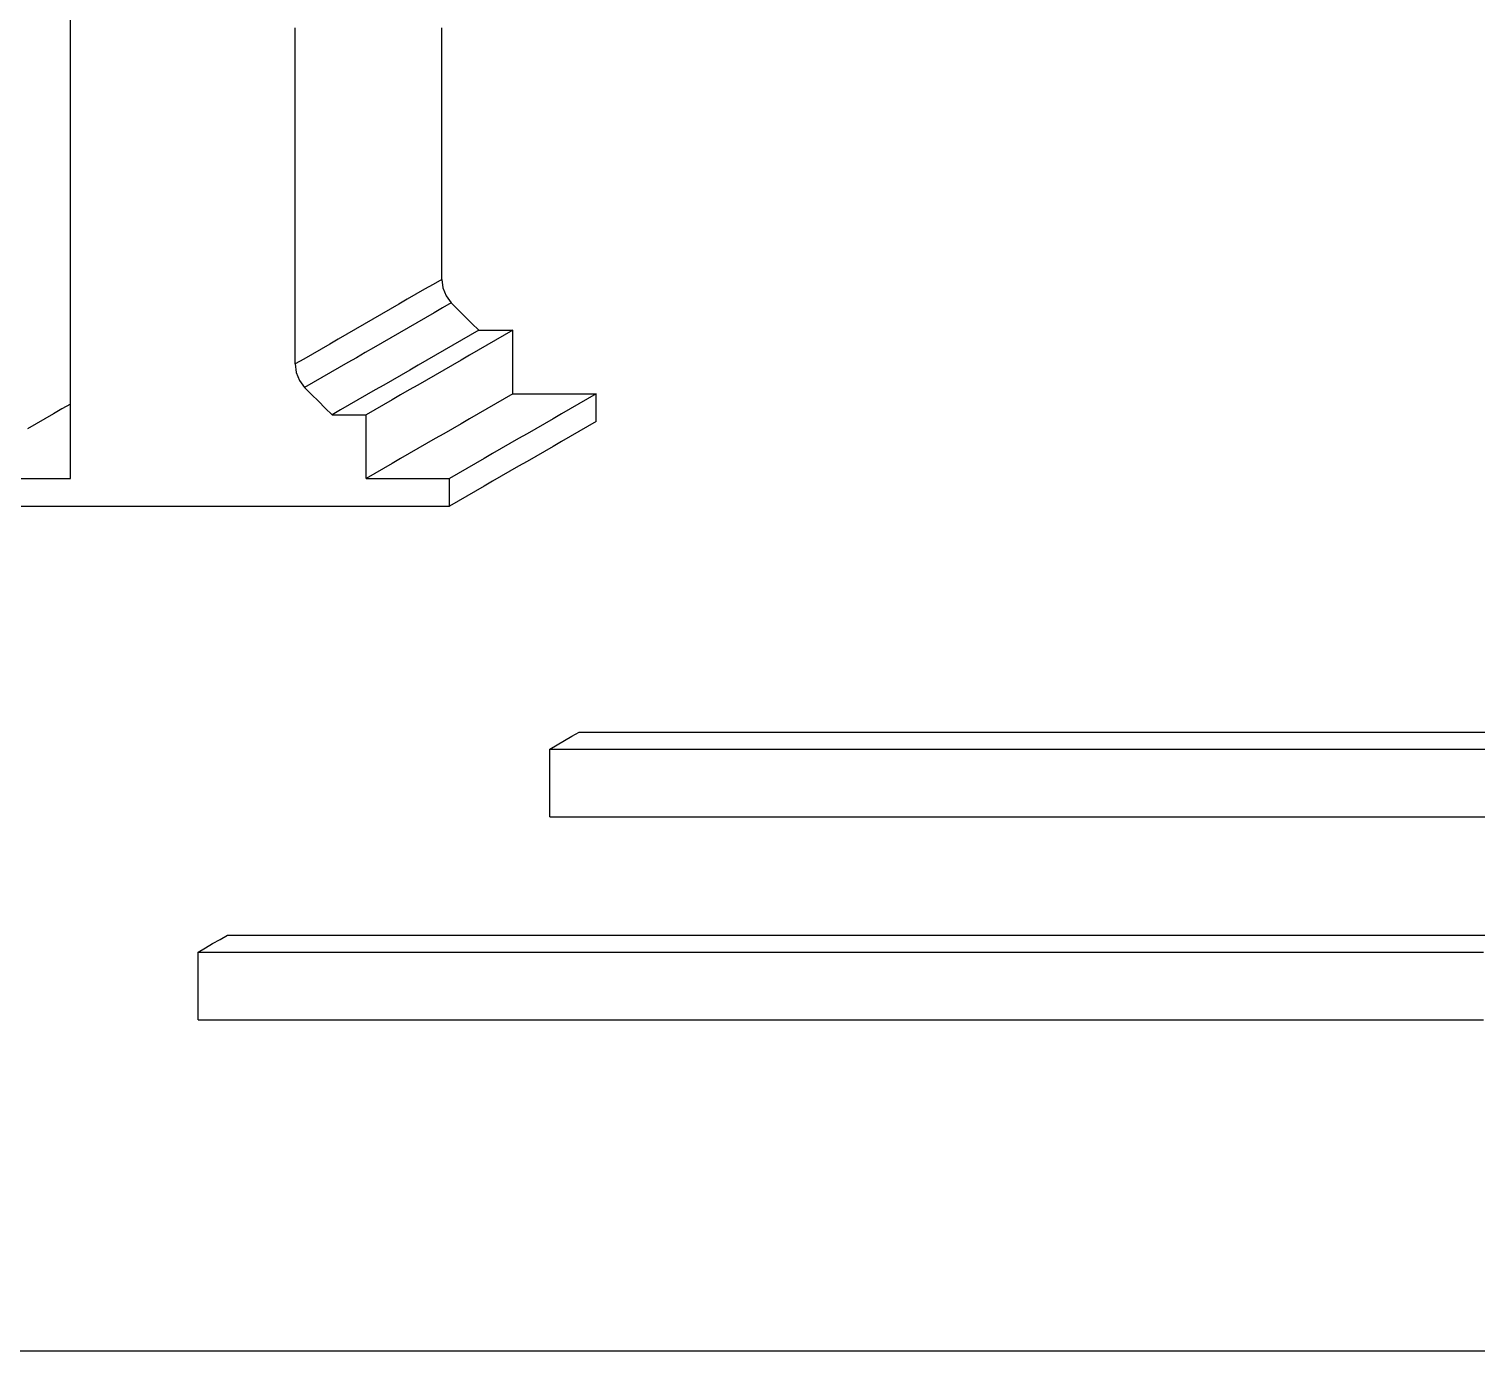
# Model space of a CAD drawing. Header units: millimetres. Extents: x 10 to 287, y 10 to 410.
# Drawn here: x 122.3 to 204.7, y 144 to 219.3 of the extents above; entities that cross this region are included whole.
import ezdxf

# ---------------------------------------------------------------- set-up
doc = ezdxf.new("R2010")
doc.units = ezdxf.units.MM
doc.header["$MEASUREMENT"] = 0
doc.layers.add('DIBUJO', color=7, linetype='Continuous')

msp = doc.modelspace()

# ---------------------------------------------------------------- linework, layer by layer
at = {"layer": 'DIBUJO'}
for p, q in [((124.701, 219.202), (124.701, 220.027)), ((124.701, 218.382), (124.701, 219.202)), ((137.484, 218.698), (137.484, 219.333)), ((145.827, 218.701), (145.827, 219.326)), ((124.701, 217.557), (124.701, 218.382)), ((137.484, 218.058), (137.484, 218.698)), ((145.827, 218.081), (145.827, 218.701)), ((124.701, 216.732), (124.701, 217.557)), ((137.484, 217.422), (137.484, 218.058)), ((137.484, 216.782), (137.484, 217.422)), ((145.827, 217.457), (145.827, 218.081)), ((145.827, 216.832), (145.827, 217.457)), ((124.701, 215.911), (124.701, 216.732)), ((137.484, 216.146), (137.484, 216.782)), ((145.827, 216.212), (145.827, 216.832)), ((124.701, 215.087), (124.701, 215.911)), ((137.484, 215.507), (137.484, 216.146)), ((145.827, 215.588), (145.827, 216.212)), ((124.701, 214.262), (124.701, 215.087)), ((137.484, 214.867), (137.484, 215.507)), ((145.827, 214.967), (145.827, 215.588)), ((145.827, 214.343), (145.827, 214.967)), ((124.701, 213.437), (124.701, 214.262)), ((137.484, 214.231), (137.484, 214.867)), ((137.484, 213.591), (137.484, 214.231)), ((145.827, 213.722), (145.827, 214.343)), ((124.701, 212.616), (124.701, 213.437)), ((137.484, 212.956), (137.484, 213.591)), ((145.827, 213.098), (145.827, 213.722)), ((124.701, 211.792), (124.701, 212.616)), ((137.484, 212.316), (137.484, 212.956)), ((145.827, 212.478), (145.827, 213.098)), ((145.827, 211.853), (145.827, 212.478)), ((124.701, 210.967), (124.701, 211.792)), ((137.484, 211.676), (137.484, 212.316)), ((137.484, 211.04), (137.484, 211.676)), ((145.827, 211.233), (145.827, 211.853)), ((124.701, 210.146), (124.701, 210.967)), ((137.484, 210.401), (137.484, 211.04)), ((145.827, 210.609), (145.827, 211.233)), ((124.701, 209.322), (124.701, 210.146)), ((137.484, 209.765), (137.484, 210.401)), ((145.827, 209.988), (145.827, 210.609)), ((124.701, 208.497), (124.701, 209.322)), ((137.484, 209.125), (137.484, 209.765)), ((145.827, 209.364), (145.827, 209.988)), ((145.827, 208.743), (145.827, 209.364)), ((124.701, 207.672), (124.701, 208.497)), ((137.484, 208.485), (137.484, 209.125)), ((137.484, 207.849), (137.484, 208.485)), ((145.827, 208.119), (145.827, 208.743)), ((124.701, 206.851), (124.701, 207.672)), ((137.484, 207.21), (137.484, 207.849)), ((145.827, 207.499), (145.827, 208.119)), ((124.701, 206.027), (124.701, 206.851)), ((137.484, 206.574), (137.484, 207.21)), ((145.827, 206.874), (145.827, 207.499)), ((145.827, 206.254), (145.827, 206.874)), ((124.701, 205.202), (124.701, 206.027)), ((137.484, 205.934), (137.484, 206.574)), ((137.484, 205.298), (137.484, 205.934)), ((145.827, 205.63), (145.827, 206.254)), ((124.701, 204.381), (124.701, 205.202)), ((137.484, 204.659), (137.484, 205.298)), ((145.827, 205.009), (145.827, 205.63)), ((124.701, 203.556), (124.701, 204.381)), ((137.484, 204.019), (137.484, 204.659)), ((144.845, 204.443), (144.355, 204.158)), ((145.334, 204.724), (144.845, 204.443)), ((145.827, 205.009), (145.334, 204.724)), ((145.827, 205.009), (145.881, 204.52)), ((145.881, 204.52), (146.066, 204.061)), ((124.701, 202.732), (124.701, 203.556)), ((137.484, 203.383), (137.484, 204.019)), ((143.373, 203.591), (142.883, 203.31)), ((143.862, 203.876), (143.373, 203.591)), ((144.355, 204.158), (143.862, 203.876)), ((146.367, 203.668), (145.874, 203.387)), ((146.066, 204.061), (146.367, 203.668)), ((146.367, 203.668), (146.756, 203.279)), ((124.701, 201.911), (124.701, 202.732)), ((137.484, 202.743), (137.484, 203.383)), ((137.484, 202.107), (137.484, 202.743)), ((141.901, 202.743), (141.407, 202.458)), ((142.39, 203.025), (141.901, 202.743)), ((142.883, 203.31), (142.39, 203.025)), ((144.891, 202.82), (144.402, 202.535)), ((145.384, 203.102), (144.891, 202.82)), ((145.874, 203.387), (145.384, 203.102)), ((146.756, 203.279), (147.145, 202.89)), ((147.145, 202.89), (147.535, 202.5)), ((124.701, 201.086), (124.701, 201.911)), ((137.484, 201.468), (137.484, 202.107)), ((140.428, 201.892), (139.935, 201.606)), ((140.918, 202.177), (140.428, 201.892)), ((141.407, 202.458), (140.918, 202.177)), ((143.419, 201.969), (142.929, 201.683)), ((143.912, 202.254), (143.419, 201.969)), ((144.402, 202.535), (143.912, 202.254)), ((147.434, 201.826), (146.941, 201.545)), ((147.924, 202.111), (147.434, 201.826)), ((147.535, 202.5), (147.924, 202.111)), ((147.924, 202.111), (148.409, 202.111)), ((148.409, 202.111), (148.895, 202.111)), ((149.373, 201.826), (148.883, 201.545)), ((148.895, 202.111), (149.381, 202.111)), ((149.866, 202.111), (149.373, 201.826)), ((149.381, 202.111), (149.866, 202.111)), ((149.866, 201.595), (149.866, 202.111)), ((124.701, 200.261), (124.701, 201.086)), ((137.484, 200.828), (137.484, 201.468)), ((138.956, 201.04), (138.463, 200.759)), ((139.446, 201.325), (138.956, 201.04)), ((139.935, 201.606), (139.446, 201.325)), ((141.947, 201.117), (141.457, 200.836)), ((142.44, 201.402), (141.947, 201.117)), ((142.929, 201.683), (142.44, 201.402)), ((145.958, 200.978), (145.469, 200.693)), ((146.452, 201.26), (145.958, 200.978)), ((146.941, 201.545), (146.452, 201.26)), ((147.901, 200.978), (147.411, 200.693)), ((148.39, 201.26), (147.901, 200.978)), ((148.883, 201.545), (148.39, 201.26)), ((149.866, 201.075), (149.866, 201.595)), ((149.866, 200.558), (149.866, 201.075)), ((124.701, 199.437), (124.701, 200.261)), ((137.484, 200.192), (137.484, 200.828)), ((137.974, 200.473), (137.484, 200.192)), ((137.484, 200.192), (137.538, 199.703)), ((138.463, 200.759), (137.974, 200.473)), ((140.475, 200.269), (139.985, 199.984)), ((140.968, 200.55), (140.475, 200.269)), ((141.457, 200.836), (140.968, 200.55)), ((144.486, 200.127), (143.997, 199.845)), ((144.98, 200.412), (144.486, 200.127)), ((145.469, 200.693), (144.98, 200.412)), ((146.429, 200.127), (145.939, 199.845)), ((146.918, 200.412), (146.429, 200.127)), ((147.411, 200.693), (146.918, 200.412)), ((149.866, 200.042), (149.866, 200.558)), ((124.701, 198.616), (124.701, 199.437)), ((137.538, 199.703), (137.723, 199.244)), ((139.003, 199.418), (138.513, 199.136)), ((139.496, 199.703), (139.003, 199.418)), ((139.985, 199.984), (139.496, 199.703)), ((143.508, 199.56), (143.014, 199.279)), ((143.997, 199.845), (143.508, 199.56)), ((145.446, 199.56), (144.957, 199.279)), ((145.939, 199.845), (145.446, 199.56)), ((149.866, 199.525), (149.866, 200.042)), ((149.866, 199.009), (149.866, 199.525)), ((124.701, 197.791), (124.701, 198.616)), ((137.723, 199.244), (138.02, 198.851)), ((138.513, 199.136), (138.02, 198.851)), ((138.02, 198.851), (138.413, 198.462)), ((142.035, 198.712), (141.542, 198.427)), ((142.525, 198.994), (142.035, 198.712)), ((143.014, 199.279), (142.525, 198.994)), ((143.974, 198.712), (143.484, 198.427)), ((144.467, 198.994), (143.974, 198.712)), ((144.957, 199.279), (144.467, 198.994)), ((149.866, 198.489), (149.373, 198.207)), ((149.866, 198.489), (149.866, 199.009)), ((149.866, 198.489), (150.39, 198.489)), ((150.39, 198.489), (150.918, 198.489)), ((150.918, 198.489), (151.446, 198.489)), ((151.446, 198.489), (151.974, 198.489)), ((151.974, 198.489), (152.498, 198.489)), ((152.498, 198.489), (153.026, 198.489)), ((153.026, 198.489), (153.554, 198.489)), ((153.554, 198.489), (154.082, 198.489)), ((154.082, 198.489), (154.61, 198.489)), ((154.61, 198.489), (154.117, 198.207)), ((154.61, 197.965), (154.61, 198.489)), ((124.701, 197.911), (124.212, 197.629)), ((124.701, 196.967), (124.701, 197.791)), ((138.413, 198.462), (138.802, 198.073)), ((138.802, 198.073), (139.191, 197.683)), ((139.191, 197.683), (139.581, 197.294)), ((140.563, 197.861), (140.07, 197.575)), ((141.053, 198.142), (140.563, 197.861)), ((141.542, 198.427), (141.053, 198.142)), ((142.502, 197.861), (142.012, 197.575)), ((142.995, 198.142), (142.502, 197.861)), ((143.484, 198.427), (142.995, 198.142)), ((148.883, 197.922), (148.39, 197.641)), ((149.373, 198.207), (148.883, 197.922)), ((153.627, 197.922), (153.138, 197.641)), ((154.117, 198.207), (153.627, 197.922)), ((154.61, 197.441), (154.61, 197.965)), ((123.233, 197.063), (122.744, 196.782)), ((123.723, 197.344), (123.233, 197.063)), ((124.212, 197.629), (123.723, 197.344)), ((124.701, 196.146), (124.701, 196.967)), ((140.07, 197.575), (139.581, 197.294)), ((139.581, 197.294), (140.066, 197.294)), ((140.066, 197.294), (140.552, 197.294)), ((140.552, 197.294), (141.037, 197.294)), ((141.037, 197.294), (141.523, 197.294)), ((142.012, 197.575), (141.523, 197.294)), ((141.523, 196.778), (141.523, 197.294)), ((147.411, 197.074), (146.918, 196.789)), ((147.901, 197.356), (147.411, 197.074)), ((148.39, 197.641), (147.901, 197.356)), ((152.155, 197.074), (151.662, 196.789)), ((152.645, 197.356), (152.155, 197.074)), ((153.138, 197.641), (152.645, 197.356)), ((154.61, 196.916), (154.117, 196.631)), ((154.61, 196.916), (154.61, 197.441)), ((122.744, 196.782), (122.254, 196.5)), ((124.701, 195.321), (124.701, 196.146)), ((141.523, 196.257), (141.523, 196.778)), ((141.523, 195.741), (141.523, 196.257)), ((145.939, 196.223), (145.446, 195.941)), ((146.429, 196.508), (145.939, 196.223)), ((146.918, 196.789), (146.429, 196.508)), ((150.683, 196.223), (150.19, 195.941)), ((151.173, 196.508), (150.683, 196.223)), ((151.662, 196.789), (151.173, 196.508)), ((153.138, 196.065), (152.645, 195.783)), ((153.627, 196.35), (153.138, 196.065)), ((154.117, 196.631), (153.627, 196.35)), ((124.701, 194.496), (124.701, 195.321)), ((141.523, 195.225), (141.523, 195.741)), ((141.523, 194.708), (141.523, 195.225)), ((144.467, 195.375), (143.974, 195.09)), ((144.957, 195.656), (144.467, 195.375)), ((145.446, 195.941), (144.957, 195.656)), ((149.211, 195.375), (148.718, 195.09)), ((149.7, 195.656), (149.211, 195.375)), ((150.19, 195.941), (149.7, 195.656)), ((151.662, 195.213), (151.173, 194.932)), ((152.155, 195.498), (151.662, 195.213)), ((152.645, 195.783), (152.155, 195.498)), ((124.701, 193.672), (124.701, 194.496)), ((141.523, 194.192), (141.523, 194.708)), ((142.995, 194.523), (142.502, 194.238)), ((143.484, 194.808), (142.995, 194.523)), ((143.974, 195.09), (143.484, 194.808)), ((147.739, 194.523), (147.246, 194.238)), ((148.228, 194.808), (147.739, 194.523)), ((148.718, 195.09), (148.228, 194.808)), ((150.19, 194.365), (149.7, 194.08)), ((150.683, 194.647), (150.19, 194.365)), ((151.173, 194.932), (150.683, 194.647)), ((121.88, 193.672), (122.443, 193.672)), ((122.443, 193.672), (123.01, 193.672)), ((123.01, 193.672), (123.572, 193.672)), ((123.572, 193.672), (124.139, 193.672)), ((124.139, 193.672), (124.701, 193.672)), ((141.523, 193.672), (141.523, 194.192)), ((142.012, 193.957), (141.523, 193.672)), ((141.523, 193.672), (142.047, 193.672)), ((142.502, 194.238), (142.012, 193.957)), ((142.047, 193.672), (142.575, 193.672)), ((142.575, 193.672), (143.103, 193.672)), ((143.103, 193.672), (143.631, 193.672)), ((143.631, 193.672), (144.155, 193.672)), ((144.155, 193.672), (144.683, 193.672)), ((144.683, 193.672), (145.211, 193.672)), ((145.211, 193.672), (145.739, 193.672)), ((145.739, 193.672), (146.267, 193.672)), ((146.756, 193.957), (146.267, 193.672)), ((146.267, 193.148), (146.267, 193.672)), ((147.246, 194.238), (146.756, 193.957)), ((149.211, 193.799), (148.718, 193.514)), ((149.7, 194.08), (149.211, 193.799)), ((146.267, 192.623), (146.267, 193.148)), ((147.739, 192.947), (147.246, 192.666)), ((148.228, 193.232), (147.739, 192.947)), ((148.718, 193.514), (148.228, 193.232)), ((121.896, 192.099), (122.462, 192.099)), ((122.462, 192.099), (123.029, 192.099)), ((123.029, 192.099), (123.595, 192.099)), ((123.595, 192.099), (124.162, 192.099)), ((124.162, 192.099), (124.728, 192.099)), ((124.728, 192.099), (125.295, 192.099)), ((125.295, 192.099), (125.861, 192.099)), ((125.861, 192.099), (126.428, 192.099)), ((126.428, 192.099), (126.998, 192.099)), ((126.998, 192.099), (127.565, 192.099)), ((127.565, 192.099), (128.131, 192.099)), ((128.131, 192.099), (128.698, 192.099)), ((128.698, 192.099), (129.264, 192.099)), ((129.264, 192.099), (129.831, 192.099)), ((129.831, 192.099), (130.397, 192.099)), ((130.397, 192.099), (130.964, 192.099)), ((130.964, 192.099), (131.53, 192.099)), ((131.53, 192.099), (132.097, 192.099)), ((132.097, 192.099), (132.663, 192.099)), ((132.663, 192.099), (133.23, 192.099)), ((133.23, 192.099), (133.796, 192.099)), ((133.796, 192.099), (134.363, 192.099)), ((134.363, 192.099), (134.929, 192.099)), ((134.929, 192.099), (135.496, 192.099)), ((135.496, 192.099), (136.062, 192.099)), ((136.062, 192.099), (136.632, 192.099)), ((136.632, 192.099), (137.199, 192.099)), ((137.199, 192.099), (137.765, 192.099)), ((137.765, 192.099), (138.332, 192.099)), ((138.332, 192.099), (138.898, 192.099)), ((138.898, 192.099), (139.465, 192.099)), ((139.465, 192.099), (140.031, 192.099)), ((140.031, 192.099), (140.598, 192.099)), ((140.598, 192.099), (141.164, 192.099)), ((141.164, 192.099), (141.731, 192.099)), ((141.731, 192.099), (142.297, 192.099)), ((142.297, 192.099), (142.864, 192.099)), ((142.864, 192.099), (143.43, 192.099)), ((143.43, 192.099), (143.997, 192.099)), ((143.997, 192.099), (144.563, 192.099)), ((144.563, 192.099), (145.13, 192.099)), ((145.13, 192.099), (145.696, 192.099)), ((145.696, 192.099), (146.267, 192.099)), ((146.267, 192.099), (146.267, 192.623)), ((146.756, 192.381), (146.267, 192.099)), ((147.246, 192.666), (146.756, 192.381)), ((152.394, 178.515), (152.814, 178.754)), ((152.814, 178.754), (153.23, 178.997)), ((153.23, 178.997), (153.647, 179.236)), ((153.647, 179.236), (154.953, 179.236)), ((154.953, 179.236), (156.259, 179.236)), ((156.259, 179.236), (157.566, 179.236)), ((157.566, 179.236), (158.872, 179.236)), ((158.872, 179.236), (160.179, 179.236)), ((160.179, 179.236), (161.485, 179.236)), ((161.485, 179.236), (162.791, 179.236)), ((162.791, 179.236), (164.098, 179.236)), ((164.098, 179.236), (165.404, 179.236)), ((165.404, 179.236), (166.711, 179.236)), ((166.711, 179.236), (168.017, 179.236)), ((168.017, 179.236), (169.324, 179.236)), ((169.324, 179.236), (170.63, 179.236)), ((170.63, 179.236), (171.936, 179.236)), ((171.936, 179.236), (173.243, 179.236)), ((173.243, 179.236), (174.549, 179.236)), ((174.549, 179.236), (175.856, 179.236)), ((175.856, 179.236), (177.162, 179.236)), ((177.162, 179.236), (178.468, 179.236)), ((178.468, 179.236), (179.775, 179.236)), ((179.775, 179.236), (181.081, 179.236)), ((181.081, 179.236), (182.388, 179.236)), ((182.388, 179.236), (183.694, 179.236)), ((183.694, 179.236), (185, 179.236)), ((185, 179.236), (186.307, 179.236)), ((186.307, 179.236), (187.613, 179.236)), ((187.613, 179.236), (188.92, 179.236)), ((188.92, 179.236), (190.226, 179.236)), ((190.226, 179.236), (191.532, 179.236)), ((191.532, 179.236), (192.839, 179.236)), ((192.839, 179.236), (194.145, 179.236)), ((194.145, 179.236), (195.452, 179.236)), ((195.452, 179.236), (196.758, 179.236)), ((196.758, 179.236), (198.065, 179.236)), ((198.065, 179.236), (199.371, 179.236)), ((199.371, 179.236), (200.677, 179.236)), ((200.677, 179.236), (201.984, 179.236)), ((201.984, 179.236), (203.29, 179.236)), ((203.29, 179.236), (204.593, 179.236)), ((204.593, 179.236), (205.899, 179.236)), ((151.978, 178.272), (152.394, 178.515)), ((151.978, 178.272), (153.284, 178.272)), ((151.978, 177.721), (151.978, 178.272)), ((153.284, 178.272), (154.591, 178.272)), ((154.591, 178.272), (155.897, 178.272)), ((155.897, 178.272), (157.204, 178.272)), ((157.204, 178.272), (158.51, 178.272)), ((158.51, 178.272), (159.816, 178.272)), ((159.816, 178.272), (161.123, 178.272)), ((161.123, 178.272), (162.429, 178.272)), ((162.429, 178.272), (163.736, 178.272)), ((163.736, 178.272), (165.042, 178.272)), ((165.042, 178.272), (166.348, 178.272)), ((166.348, 178.272), (167.655, 178.272)), ((167.655, 178.272), (168.961, 178.272)), ((168.961, 178.272), (170.268, 178.272)), ((170.268, 178.272), (171.574, 178.272)), ((171.574, 178.272), (172.881, 178.272)), ((172.881, 178.272), (174.187, 178.272)), ((174.187, 178.272), (175.493, 178.272)), ((175.493, 178.272), (176.8, 178.272)), ((176.8, 178.272), (178.106, 178.272)), ((178.106, 178.272), (179.413, 178.272)), ((179.413, 178.272), (180.719, 178.272)), ((180.719, 178.272), (182.025, 178.272)), ((182.025, 178.272), (183.332, 178.272)), ((183.332, 178.272), (184.638, 178.272)), ((184.638, 178.272), (185.945, 178.272)), ((185.945, 178.272), (187.251, 178.272)), ((187.251, 178.272), (188.557, 178.272)), ((188.557, 178.272), (189.864, 178.272)), ((189.864, 178.272), (191.17, 178.272)), ((191.17, 178.272), (192.477, 178.272)), ((192.477, 178.272), (193.783, 178.272)), ((193.783, 178.272), (195.089, 178.272)), ((195.089, 178.272), (196.396, 178.272)), ((196.396, 178.272), (197.702, 178.272)), ((197.702, 178.272), (199.009, 178.272)), ((199.009, 178.272), (200.315, 178.272)), ((200.315, 178.272), (201.618, 178.272)), ((201.618, 178.272), (202.924, 178.272)), ((202.924, 178.272), (204.23, 178.272)), ((204.23, 178.272), (205.537, 178.272)), ((151.978, 177.17), (151.978, 177.721)), ((151.978, 176.623), (151.978, 177.17)), ((151.978, 176.072), (151.978, 176.623)), ((151.978, 175.521), (151.978, 176.072)), ((151.978, 174.97), (151.978, 175.521)), ((151.978, 174.418), (151.978, 174.97)), ((151.978, 174.418), (153.284, 174.418)), ((153.284, 174.418), (154.591, 174.418)), ((154.591, 174.418), (155.897, 174.418)), ((155.897, 174.418), (157.204, 174.418)), ((157.204, 174.418), (158.51, 174.418)), ((158.51, 174.418), (159.816, 174.418)), ((159.816, 174.418), (161.123, 174.418)), ((161.123, 174.418), (162.429, 174.418)), ((162.429, 174.418), (163.736, 174.418)), ((163.736, 174.418), (165.042, 174.418)), ((165.042, 174.418), (166.348, 174.418)), ((166.348, 174.418), (167.655, 174.418)), ((167.655, 174.418), (168.961, 174.418)), ((168.961, 174.418), (170.268, 174.418)), ((170.268, 174.418), (171.574, 174.418)), ((171.574, 174.418), (172.881, 174.418)), ((172.881, 174.418), (174.187, 174.418)), ((174.187, 174.418), (175.493, 174.418)), ((175.493, 174.418), (176.8, 174.418)), ((176.8, 174.418), (178.106, 174.418)), ((178.106, 174.418), (179.413, 174.418)), ((179.413, 174.418), (180.719, 174.418)), ((180.719, 174.418), (182.025, 174.418)), ((182.025, 174.418), (183.332, 174.418)), ((183.332, 174.418), (184.638, 174.418)), ((184.638, 174.418), (185.945, 174.418)), ((185.945, 174.418), (187.251, 174.418)), ((187.251, 174.418), (188.557, 174.418)), ((188.557, 174.418), (189.864, 174.418)), ((189.864, 174.418), (191.17, 174.418)), ((191.17, 174.418), (192.477, 174.418)), ((192.477, 174.418), (193.783, 174.418)), ((193.783, 174.418), (195.089, 174.418)), ((195.089, 174.418), (196.396, 174.418)), ((196.396, 174.418), (197.702, 174.418)), ((197.702, 174.418), (199.009, 174.418)), ((199.009, 174.418), (200.315, 174.418)), ((200.315, 174.418), (201.618, 174.418)), ((201.618, 174.418), (202.924, 174.418)), ((202.924, 174.418), (204.23, 174.418)), ((204.23, 174.418), (205.537, 174.418)), ((132.37, 166.954), (132.786, 167.193)), ((132.786, 167.193), (133.207, 167.436)), ((133.207, 167.436), (133.623, 167.674)), ((133.623, 167.674), (134.929, 167.674)), ((134.929, 167.674), (136.236, 167.674)), ((136.236, 167.674), (137.542, 167.674)), ((137.542, 167.674), (138.848, 167.674)), ((138.848, 167.674), (140.155, 167.674)), ((140.155, 167.674), (141.461, 167.674)), ((141.461, 167.674), (142.768, 167.674)), ((142.768, 167.674), (144.074, 167.674)), ((144.074, 167.674), (145.38, 167.674)), ((145.38, 167.674), (146.687, 167.674)), ((146.687, 167.674), (147.993, 167.674)), ((147.993, 167.674), (149.3, 167.674)), ((149.3, 167.674), (150.606, 167.674)), ((150.606, 167.674), (151.912, 167.674)), ((151.912, 167.674), (153.219, 167.674)), ((153.219, 167.674), (154.525, 167.674)), ((154.525, 167.674), (155.832, 167.674)), ((155.832, 167.674), (157.138, 167.674)), ((157.138, 167.674), (158.445, 167.674)), ((158.445, 167.674), (159.751, 167.674)), ((159.751, 167.674), (161.057, 167.674)), ((161.057, 167.674), (162.364, 167.674)), ((162.364, 167.674), (163.67, 167.674)), ((163.67, 167.674), (164.977, 167.674)), ((164.977, 167.674), (166.283, 167.674)), ((166.283, 167.674), (167.589, 167.674)), ((167.589, 167.674), (168.896, 167.674)), ((168.896, 167.674), (170.202, 167.674)), ((170.202, 167.674), (171.509, 167.674)), ((171.509, 167.674), (172.811, 167.674)), ((172.811, 167.674), (174.118, 167.674)), ((174.118, 167.674), (175.424, 167.674)), ((175.424, 167.674), (176.73, 167.674)), ((176.73, 167.674), (178.037, 167.674)), ((178.037, 167.674), (179.343, 167.674)), ((179.343, 167.674), (180.65, 167.674)), ((180.65, 167.674), (181.956, 167.674)), ((181.956, 167.674), (183.262, 167.674)), ((183.262, 167.674), (184.569, 167.674)), ((184.569, 167.674), (185.875, 167.674)), ((185.875, 167.674), (187.182, 167.674)), ((187.182, 167.674), (188.488, 167.674)), ((188.488, 167.674), (189.794, 167.674)), ((189.794, 167.674), (191.101, 167.674)), ((191.101, 167.674), (192.407, 167.674)), ((192.407, 167.674), (193.714, 167.674)), ((193.714, 167.674), (195.02, 167.674)), ((195.02, 167.674), (196.327, 167.674)), ((196.327, 167.674), (197.633, 167.674)), ((197.633, 167.674), (198.939, 167.674)), ((198.939, 167.674), (200.246, 167.674)), ((200.246, 167.674), (201.552, 167.674)), ((201.552, 167.674), (202.859, 167.674)), ((202.859, 167.674), (204.165, 167.674)), ((204.165, 167.674), (205.471, 167.674)), ((131.954, 166.711), (132.37, 166.954)), ((131.954, 166.711), (133.26, 166.711)), ((131.954, 166.16), (131.954, 166.711)), ((133.26, 166.711), (134.567, 166.711)), ((134.567, 166.711), (135.873, 166.711)), ((135.873, 166.711), (137.18, 166.711)), ((137.18, 166.711), (138.486, 166.711)), ((138.486, 166.711), (139.793, 166.711)), ((139.793, 166.711), (141.099, 166.711)), ((141.099, 166.711), (142.405, 166.711)), ((142.405, 166.711), (143.712, 166.711)), ((143.712, 166.711), (145.018, 166.711)), ((145.018, 166.711), (146.325, 166.711)), ((146.325, 166.711), (147.631, 166.711)), ((147.631, 166.711), (148.937, 166.711)), ((148.937, 166.711), (150.244, 166.711)), ((150.244, 166.711), (151.55, 166.711)), ((151.55, 166.711), (152.857, 166.711)), ((152.857, 166.711), (154.163, 166.711)), ((154.163, 166.711), (155.469, 166.711)), ((155.469, 166.711), (156.776, 166.711)), ((156.776, 166.711), (158.082, 166.711)), ((158.082, 166.711), (159.389, 166.711)), ((159.389, 166.711), (160.695, 166.711)), ((160.695, 166.711), (162.001, 166.711)), ((162.001, 166.711), (163.308, 166.711)), ((163.308, 166.711), (164.614, 166.711)), ((164.614, 166.711), (165.921, 166.711)), ((165.921, 166.711), (167.227, 166.711)), ((167.227, 166.711), (168.534, 166.711)), ((168.534, 166.711), (169.836, 166.711)), ((169.836, 166.711), (171.142, 166.711)), ((171.142, 166.711), (172.449, 166.711)), ((172.449, 166.711), (173.755, 166.711)), ((173.755, 166.711), (175.062, 166.711)), ((175.062, 166.711), (176.368, 166.711)), ((176.368, 166.711), (177.675, 166.711)), ((177.675, 166.711), (178.981, 166.711)), ((178.981, 166.711), (180.287, 166.711)), ((180.287, 166.711), (181.594, 166.711)), ((181.594, 166.711), (182.9, 166.711)), ((182.9, 166.711), (184.207, 166.711)), ((184.207, 166.711), (185.513, 166.711)), ((185.513, 166.711), (186.819, 166.711)), ((186.819, 166.711), (188.126, 166.711)), ((188.126, 166.711), (189.432, 166.711)), ((189.432, 166.711), (190.739, 166.711)), ((190.739, 166.711), (192.045, 166.711)), ((192.045, 166.711), (193.351, 166.711)), ((193.351, 166.711), (194.658, 166.711)), ((194.658, 166.711), (195.964, 166.711)), ((195.964, 166.711), (197.271, 166.711)), ((197.271, 166.711), (198.577, 166.711)), ((198.577, 166.711), (199.883, 166.711)), ((199.883, 166.711), (201.19, 166.711)), ((201.19, 166.711), (202.496, 166.711)), ((202.496, 166.711), (203.803, 166.711)), ((203.803, 166.711), (205.109, 166.711)), ((131.954, 165.609), (131.954, 166.16)), ((131.954, 165.062), (131.954, 165.609)), ((131.954, 164.511), (131.954, 165.062)), ((131.954, 163.959), (131.954, 164.511)), ((131.954, 163.408), (131.954, 163.959)), ((131.954, 162.857), (131.954, 163.408)), ((131.954, 162.857), (133.26, 162.857)), ((133.26, 162.857), (134.567, 162.857)), ((134.567, 162.857), (135.873, 162.857)), ((135.873, 162.857), (137.18, 162.857)), ((137.18, 162.857), (138.486, 162.857)), ((138.486, 162.857), (139.793, 162.857)), ((139.793, 162.857), (141.099, 162.857)), ((141.099, 162.857), (142.405, 162.857)), ((142.405, 162.857), (143.712, 162.857)), ((143.712, 162.857), (145.018, 162.857)), ((145.018, 162.857), (146.325, 162.857)), ((146.325, 162.857), (147.631, 162.857)), ((147.631, 162.857), (148.937, 162.857)), ((148.937, 162.857), (150.244, 162.857)), ((150.244, 162.857), (151.55, 162.857)), ((151.55, 162.857), (152.857, 162.857)), ((152.857, 162.857), (154.163, 162.857)), ((154.163, 162.857), (155.469, 162.857)), ((155.469, 162.857), (156.776, 162.857)), ((156.776, 162.857), (158.082, 162.857)), ((158.082, 162.857), (159.389, 162.857)), ((159.389, 162.857), (160.695, 162.857)), ((160.695, 162.857), (162.001, 162.857)), ((162.001, 162.857), (163.308, 162.857)), ((163.308, 162.857), (164.614, 162.857)), ((164.614, 162.857), (165.921, 162.857)), ((165.921, 162.857), (167.227, 162.857)), ((167.227, 162.857), (168.534, 162.857)), ((168.534, 162.857), (169.836, 162.857)), ((169.836, 162.857), (171.142, 162.857)), ((171.142, 162.857), (172.449, 162.857)), ((172.449, 162.857), (173.755, 162.857)), ((173.755, 162.857), (175.062, 162.857)), ((175.062, 162.857), (176.368, 162.857)), ((176.368, 162.857), (177.675, 162.857)), ((177.675, 162.857), (178.981, 162.857)), ((178.981, 162.857), (180.287, 162.857)), ((180.287, 162.857), (181.594, 162.857)), ((181.594, 162.857), (182.9, 162.857)), ((182.9, 162.857), (184.207, 162.857)), ((184.207, 162.857), (185.513, 162.857)), ((185.513, 162.857), (186.819, 162.857)), ((186.819, 162.857), (188.126, 162.857)), ((188.126, 162.857), (189.432, 162.857)), ((189.432, 162.857), (190.739, 162.857)), ((190.739, 162.857), (192.045, 162.857)), ((192.045, 162.857), (193.351, 162.857)), ((193.351, 162.857), (194.658, 162.857)), ((194.658, 162.857), (195.964, 162.857)), ((195.964, 162.857), (197.271, 162.857)), ((197.271, 162.857), (198.577, 162.857)), ((198.577, 162.857), (199.883, 162.857)), ((199.883, 162.857), (201.19, 162.857)), ((201.19, 162.857), (202.496, 162.857)), ((202.496, 162.857), (203.803, 162.857)), ((203.803, 162.857), (205.109, 162.857)), ((283, 144), (14, 144))]:
    msp.add_line(p, q, dxfattribs=at)

doc.saveas('drawing.dxf')
